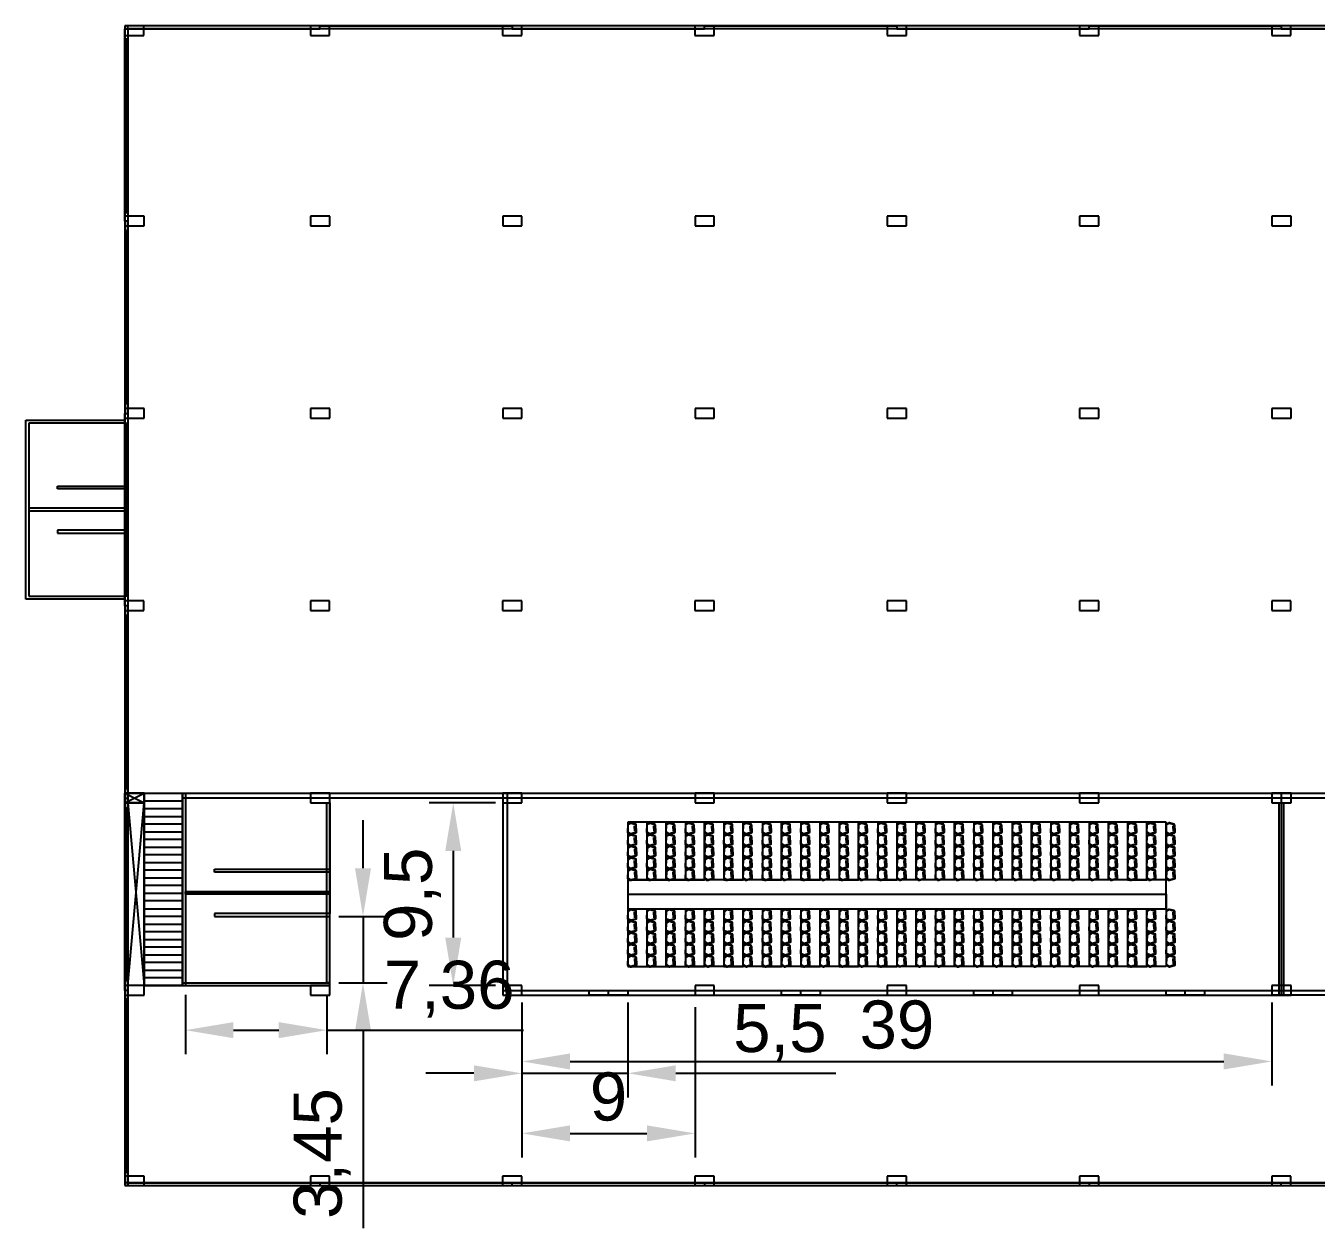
# Model space of a CAD drawing. Header units: millimetres. Extents: x 332 to 5606, y 276 to 1426.
# Drawn here: x 1096.6 to 1163.7, y 325.3 to 387.9 of the extents above; entities that cross this region are included whole.
import ezdxf

# ---------------------------------------------------------------- set-up
doc = ezdxf.new("R2010")
doc.units = ezdxf.units.MM
doc.styles.get("Standard").update_dxf_attribs({"font": 'arial.ttf'})
doc.dimstyles.new('ISO-25', dxfattribs={"dimtxt": 2.5, "dimasz": 2.5, "dimexe": 1.25, "dimexo": 0.625, "dimtad": 1, "dimtxsty": 'Standard', "dimcen": 2.5, "dimadec": 0, "dimazin": 0, "dimtfac": 1, "dimtmove": 0, "dimatfit": 3, "dimfxl": 1, "dimarcsym": 0})

# ---------------------------------------------------------------- blocks, each defined once
blk = doc.blocks.new('*D42')
at = {"color": 0, "lineweight": -2, "transparency": 16777216}
for p, q in [((1122.414, 336.831), (1122.414, 329.023)), ((1131.414, 336.831), (1131.414, 329.023)), ((1124.914, 330.273), (1128.914, 330.273))]:
    blk.add_line(p, q, dxfattribs=at)
at = {"color": 0, "transparency": 16777216}
for points in [[(1124.914, 330.689), (1124.914, 329.856), (1122.414, 330.273)], [(1128.914, 330.689), (1128.914, 329.856), (1131.414, 330.273)]]:
    blk.add_solid(points, dxfattribs=at)
at = {"layer": 'Defpoints', "color": 0, "transparency": 16777216}
for p in [(1122.414, 337.456), (1131.414, 337.456), (1131.414, 330.273)]:
    blk.add_point(p, dxfattribs=at)
at = {"color": 0, "transparency": 16777216, "insert": (1126.914, 332.174), "char_height": 2.5, "attachment_point": 5}
blk.add_mtext('9', dxfattribs=at)
blk = doc.blocks.new('Cadeira-Auditório-P1')
blk.add_line((0, 0.085), (-0.186, 0.085))
for points in [[(-0.235, 0.048), (-0.297, -0.195, 0.19305), (-0.292, -0.232), (-0.235, -0.334, 0.271204), (-0.191, -0.36), (0, -0.36)], [(-0.206, 0.04), (-0.268, -0.203, 0.19305), (-0.266, -0.217), (-0.186, -0.36, 0.221086)], [(0, 0.085), (-0.186, 0.085, 0.342369), (-0.235, 0.048)], [(0, 0.055), (-0.186, 0.055, 0.342369), (-0.206, 0.04, 0.342369)], [(0, 0.085), (0.187, 0.085, -0.342369), (0.235, 0.048)], [(0, 0.055), (0.187, 0.055, -0.342369), (0.206, 0.04, -0.342369)], [(0.235, 0.048), (0.298, -0.195, -0.19305), (0.293, -0.232), (0.236, -0.334, -0.271204), (0.192, -0.36), (0, -0.36)], [(0.206, 0.04), (0.269, -0.203, -0.19305), (0.267, -0.217), (0.187, -0.36, -0.271204)]]:
    blk.add_lwpolyline(points, format="xyb")
for points in [[(-0.145, 0), (0.142, 0)], [(-0.008, 0), (-0.145, 0)]]:
    blk.add_lwpolyline(points)
blk = doc.blocks.new('*D43')
at = {"color": 0, "lineweight": -2, "transparency": 16777216}
for p, q in [((1121.039, 347.456), (1117.588, 347.456)), ((1118.838, 344.956), (1118.838, 340.456)), ((1121.039, 337.956), (1117.588, 337.956))]:
    blk.add_line(p, q, dxfattribs=at)
at = {"color": 0, "transparency": 16777216}
for points in [[(1118.421, 344.956), (1119.255, 344.956), (1118.838, 347.456)], [(1118.421, 340.456), (1119.255, 340.456), (1118.838, 337.956)]]:
    blk.add_solid(points, dxfattribs=at)
at = {"layer": 'Defpoints', "color": 0, "transparency": 16777216}
for p in [(1121.664, 347.456), (1118.838, 337.956), (1121.664, 337.956)]:
    blk.add_point(p, dxfattribs=at)
at = {"color": 0, "transparency": 16777216, "insert": (1116.711, 342.706), "char_height": 2.5, "attachment_point": 5, "rotation": 90}
blk.add_mtext('9,5', dxfattribs=at)
blk = doc.blocks.new('*D44')
at = {"color": 0, "lineweight": -2, "transparency": 16777216}
for p, q in [((1122.414, 337.081), (1122.414, 332.764)), ((1161.414, 337.081), (1161.414, 332.764)), ((1124.914, 334.014), (1158.914, 334.014))]:
    blk.add_line(p, q, dxfattribs=at)
at = {"color": 0, "transparency": 16777216}
for points in [[(1124.914, 334.431), (1124.914, 333.597), (1122.414, 334.014)], [(1158.914, 334.431), (1158.914, 333.597), (1161.414, 334.014)]]:
    blk.add_solid(points, dxfattribs=at)
at = {"layer": 'Defpoints', "color": 0, "transparency": 16777216}
for p in [(1122.414, 337.706), (1161.414, 337.706), (1161.414, 334.014)]:
    blk.add_point(p, dxfattribs=at)
at = {"color": 0, "transparency": 16777216, "insert": (1141.914, 335.916), "char_height": 2.5, "attachment_point": 5}
blk.add_mtext('39', dxfattribs=at)
blk = doc.blocks.new('*D45')
at = {"color": 0, "lineweight": -2, "transparency": 16777216}
for p, q in [((1122.414, 337.081), (1122.414, 332.147)), ((1127.914, 337.081), (1127.914, 332.147)), ((1119.914, 333.397), (1117.414, 333.397)), ((1122.414, 333.397), (1127.914, 333.397)), ((1130.414, 333.397), (1138.734, 333.397))]:
    blk.add_line(p, q, dxfattribs=at)
at = {"color": 0, "transparency": 16777216}
for points in [[(1119.914, 333.813), (1119.914, 332.98), (1122.414, 333.397)], [(1130.414, 333.813), (1130.414, 332.98), (1127.914, 333.397)]]:
    blk.add_solid(points, dxfattribs=at)
at = {"layer": 'Defpoints', "color": 0, "transparency": 16777216}
for p in [(1122.414, 337.706), (1127.914, 337.706), (1127.914, 333.397)]:
    blk.add_point(p, dxfattribs=at)
at = {"color": 0, "transparency": 16777216, "insert": (1135.824, 335.519), "char_height": 2.5, "attachment_point": 5}
blk.add_mtext('5,5', dxfattribs=at)
blk = doc.blocks.new('*D46')
at = {"color": 0, "lineweight": -2, "transparency": 16777216}
for p, q in [((1104.907, 337.481), (1104.907, 334.39)), ((1112.264, 337.481), (1112.264, 334.39)), ((1107.407, 335.64), (1109.764, 335.64)), ((1112.264, 335.64), (1122.486, 335.64))]:
    blk.add_line(p, q, dxfattribs=at)
at = {"color": 0, "transparency": 16777216}
for points in [[(1107.407, 336.057), (1107.407, 335.224), (1104.907, 335.64)], [(1109.764, 336.057), (1109.764, 335.224), (1112.264, 335.64)]]:
    blk.add_solid(points, dxfattribs=at)
at = {"layer": 'Defpoints', "color": 0, "transparency": 16777216}
for p in [(1104.907, 338.106), (1112.264, 338.106), (1112.264, 335.64)]:
    blk.add_point(p, dxfattribs=at)
at = {"color": 0, "transparency": 16777216, "insert": (1118.625, 337.768), "char_height": 2.5, "attachment_point": 5}
blk.add_mtext('7,36', dxfattribs=at)
blk = doc.blocks.new('*D47')
at = {"color": 0, "lineweight": -2, "transparency": 16777216}
for p, q in [((1114.146, 344.056), (1114.146, 346.556)), ((1112.889, 341.556), (1115.396, 341.556)), ((1114.146, 341.556), (1114.146, 338.106)), ((1112.889, 338.106), (1115.396, 338.106)), ((1114.146, 335.606), (1114.146, 325.345))]:
    blk.add_line(p, q, dxfattribs=at)
at = {"color": 0, "transparency": 16777216}
for points in [[(1113.729, 344.056), (1114.562, 344.056), (1114.146, 341.556)], [(1113.729, 335.606), (1114.562, 335.606), (1114.146, 338.106)]]:
    blk.add_solid(points, dxfattribs=at)
at = {"layer": 'Defpoints', "color": 0, "transparency": 16777216}
for p in [(1112.264, 341.556), (1112.264, 338.106), (1114.146, 338.106)]:
    blk.add_point(p, dxfattribs=at)
at = {"color": 0, "transparency": 16777216, "insert": (1112.018, 329.226), "char_height": 2.5, "attachment_point": 5, "rotation": 90}
blk.add_mtext('3,45', dxfattribs=at)

msp = doc.modelspace()

# ---------------------------------------------------------------- linework, layer by layer
for p, q in [((1102.75, 387.856), (1101.75, 387.856)), ((1101.75, 387.856), (1101.75, 387.356)), ((1101.75, 387.356), (1102.75, 387.356)), ((1222.057, 387.856), (1101.757, 387.856)), ((1101.757, 387.856), (1101.757, 327.556)), ((1101.757, 377.706), (1101.757, 387.706)), ((1101.757, 387.706), (1101.907, 387.706)), ((1101.907, 387.706), (1101.907, 387.856)), ((1221.907, 387.706), (1101.907, 387.706)), ((1101.907, 387.706), (1101.907, 327.706)), ((1101.907, 387.706), (1111.907, 387.706)), ((1101.907, 387.356), (1101.907, 387.156)), ((1102.75, 387.356), (1102.75, 387.856)), ((1112.407, 387.856), (1111.407, 387.856)), ((1111.407, 387.856), (1111.407, 387.356)), ((1111.407, 387.356), (1112.407, 387.356)), ((1111.907, 387.706), (1111.907, 387.856)), ((1111.907, 387.856), (1121.907, 387.856)), ((1112.407, 387.356), (1112.407, 387.856)), ((1122.407, 387.856), (1121.407, 387.856)), ((1121.407, 387.856), (1121.407, 387.356)), ((1121.407, 387.356), (1122.407, 387.356)), ((1121.907, 387.856), (1121.907, 387.706)), ((1121.907, 387.706), (1131.907, 387.706)), ((1122.407, 387.356), (1122.407, 387.856)), ((1132.407, 387.856), (1131.407, 387.856)), ((1131.407, 387.856), (1131.407, 387.356)), ((1131.407, 387.356), (1132.407, 387.356)), ((1131.907, 387.706), (1131.907, 387.856)), ((1131.907, 387.856), (1141.907, 387.856)), ((1132.407, 387.356), (1132.407, 387.856)), ((1142.407, 387.856), (1141.407, 387.856)), ((1141.407, 387.856), (1141.407, 387.356)), ((1141.407, 387.356), (1142.407, 387.356)), ((1141.907, 387.856), (1141.907, 387.706)), ((1141.907, 387.706), (1151.907, 387.706)), ((1142.407, 387.356), (1142.407, 387.856)), ((1152.407, 387.856), (1151.407, 387.856)), ((1151.407, 387.856), (1151.407, 387.356)), ((1151.407, 387.356), (1152.407, 387.356)), ((1151.907, 387.706), (1151.907, 387.856)), ((1151.907, 387.856), (1161.907, 387.856)), ((1152.407, 387.356), (1152.407, 387.856)), ((1162.407, 387.856), (1161.407, 387.856)), ((1161.407, 387.856), (1161.407, 387.356)), ((1161.407, 387.356), (1162.407, 387.356)), ((1161.907, 387.856), (1161.907, 387.706)), ((1161.907, 387.706), (1171.907, 387.706)), ((1162.407, 387.356), (1162.407, 387.856)), ((1101.907, 387.156), (1101.757, 387.156)), ((1101.757, 387.156), (1101.832, 387.156)), ((1101.907, 387.156), (1101.757, 387.156)), ((1101.832, 387.156), (1101.832, 378.156)), ((1101.757, 378.156), (1101.907, 378.156)), ((1102.757, 377.956), (1101.757, 377.956)), ((1101.757, 377.956), (1101.757, 377.456)), ((1102.757, 377.456), (1102.757, 377.956)), ((1112.414, 377.956), (1111.414, 377.956)), ((1111.414, 377.956), (1111.414, 377.456)), ((1112.414, 377.456), (1112.414, 377.956)), ((1122.414, 377.956), (1121.414, 377.956)), ((1121.414, 377.956), (1121.414, 377.456)), ((1122.414, 377.456), (1122.414, 377.956)), ((1132.414, 377.956), (1131.414, 377.956)), ((1131.414, 377.956), (1131.414, 377.456)), ((1132.414, 377.456), (1132.414, 377.956)), ((1142.414, 377.956), (1141.414, 377.956)), ((1141.414, 377.956), (1141.414, 377.456)), ((1142.414, 377.456), (1142.414, 377.956)), ((1152.414, 377.956), (1151.414, 377.956)), ((1151.414, 377.956), (1151.414, 377.456)), ((1152.414, 377.456), (1152.414, 377.956)), ((1162.414, 377.956), (1161.414, 377.956)), ((1161.414, 377.956), (1161.414, 377.456)), ((1162.414, 377.456), (1162.414, 377.956)), ((1101.907, 377.706), (1101.757, 377.706)), ((1101.757, 377.456), (1102.757, 377.456)), ((1101.757, 377.206), (1101.907, 377.206)), ((1101.832, 377.206), (1101.832, 368.206)), ((1101.907, 367.706), (1101.907, 377.706)), ((1111.414, 377.456), (1112.414, 377.456)), ((1121.414, 377.456), (1122.414, 377.456)), ((1131.414, 377.456), (1132.414, 377.456)), ((1141.414, 377.456), (1142.414, 377.456)), ((1151.414, 377.456), (1152.414, 377.456)), ((1161.414, 377.456), (1162.414, 377.456)), ((1101.907, 368.206), (1101.757, 368.206)), ((1102.757, 367.956), (1101.757, 367.956)), ((1101.757, 367.956), (1101.757, 367.456)), ((1102.757, 367.456), (1102.757, 367.956)), ((1112.414, 367.956), (1111.414, 367.956)), ((1111.414, 367.956), (1111.414, 367.456)), ((1112.414, 367.456), (1112.414, 367.956)), ((1122.414, 367.956), (1121.414, 367.956)), ((1121.414, 367.956), (1121.414, 367.456)), ((1122.414, 367.456), (1122.414, 367.956)), ((1132.414, 367.956), (1131.414, 367.956)), ((1131.414, 367.956), (1131.414, 367.456)), ((1132.414, 367.456), (1132.414, 367.956)), ((1142.414, 367.956), (1141.414, 367.956)), ((1141.414, 367.956), (1141.414, 367.456)), ((1142.414, 367.456), (1142.414, 367.956)), ((1152.414, 367.956), (1151.414, 367.956)), ((1151.414, 367.956), (1151.414, 367.456)), ((1152.414, 367.456), (1152.414, 367.956)), ((1162.414, 367.956), (1161.414, 367.956)), ((1161.414, 367.956), (1161.414, 367.456)), ((1162.414, 367.456), (1162.414, 367.956)), ((1101.757, 357.706), (1101.757, 367.706)), ((1101.757, 367.706), (1101.907, 367.706)), ((1101.757, 367.456), (1102.757, 367.456)), ((1101.757, 367.206), (1101.907, 367.206)), ((1101.832, 367.206), (1101.832, 358.206)), ((1111.414, 367.456), (1112.414, 367.456)), ((1121.414, 367.456), (1122.414, 367.456)), ((1131.414, 367.456), (1132.414, 367.456)), ((1141.414, 367.456), (1142.414, 367.456)), ((1151.414, 367.456), (1152.414, 367.456)), ((1161.414, 367.456), (1162.414, 367.456)), ((1102.75, 357.956), (1101.75, 357.956)), ((1101.75, 357.956), (1101.75, 357.456)), ((1101.907, 358.206), (1101.757, 358.206)), ((1102.75, 357.456), (1102.75, 357.956)), ((1112.407, 357.956), (1111.407, 357.956)), ((1111.407, 357.956), (1111.407, 357.456)), ((1112.407, 357.456), (1112.407, 357.956)), ((1122.407, 357.956), (1121.407, 357.956)), ((1121.407, 357.956), (1121.407, 357.456)), ((1122.407, 357.456), (1122.407, 357.956)), ((1132.407, 357.956), (1131.407, 357.956)), ((1131.407, 357.956), (1131.407, 357.456)), ((1132.407, 357.456), (1132.407, 357.956)), ((1142.407, 357.956), (1141.407, 357.956)), ((1141.407, 357.956), (1141.407, 357.456)), ((1142.407, 357.456), (1142.407, 357.956)), ((1152.407, 357.956), (1151.407, 357.956)), ((1151.407, 357.956), (1151.407, 357.456)), ((1152.407, 357.456), (1152.407, 357.956)), ((1162.407, 357.956), (1161.407, 357.956)), ((1161.407, 357.956), (1161.407, 357.456)), ((1162.407, 357.456), (1162.407, 357.956)), ((1101.75, 357.456), (1102.75, 357.456)), ((1101.907, 357.706), (1101.757, 357.706)), ((1101.907, 357.206), (1101.757, 357.206)), ((1101.832, 357.206), (1101.832, 348.206)), ((1101.907, 347.706), (1101.907, 357.706)), ((1111.407, 357.456), (1112.407, 357.456)), ((1121.407, 357.456), (1122.407, 357.456)), ((1131.407, 357.456), (1132.407, 357.456)), ((1141.407, 357.456), (1142.407, 357.456)), ((1151.407, 357.456), (1152.407, 357.456)), ((1161.407, 357.456), (1162.407, 357.456)), ((1101.757, 348.206), (1101.907, 348.206)), ((1102.757, 347.956), (1101.757, 347.956)), ((1101.757, 347.956), (1101.757, 347.456)), ((1101.757, 337.706), (1101.757, 347.706)), ((1101.757, 347.706), (1101.907, 347.706)), ((1102.757, 347.456), (1102.757, 347.956)), ((1102.757, 337.956), (1102.757, 347.956)), ((1102.757, 347.956), (1104.757, 347.956)), ((1104.757, 347.956), (1104.757, 347.456)), ((1104.757, 337.956), (1104.757, 347.956)), ((1112.414, 347.956), (1111.414, 347.956)), ((1111.414, 347.956), (1111.414, 347.456)), ((1112.414, 347.456), (1112.414, 347.956)), ((1122.414, 347.956), (1121.414, 347.956)), ((1121.414, 347.956), (1121.414, 347.456)), ((1122.414, 347.456), (1122.414, 347.956)), ((1132.414, 347.956), (1131.414, 347.956)), ((1131.414, 347.956), (1131.414, 347.456)), ((1132.414, 347.456), (1132.414, 347.956)), ((1142.414, 347.956), (1141.414, 347.956)), ((1141.414, 347.956), (1141.414, 347.456)), ((1142.414, 347.456), (1142.414, 347.956)), ((1152.414, 347.956), (1151.414, 347.956)), ((1151.414, 347.956), (1151.414, 347.456)), ((1152.414, 347.456), (1152.414, 347.956)), ((1162.414, 347.956), (1161.414, 347.956)), ((1161.414, 347.956), (1161.414, 347.456)), ((1162.414, 347.456), (1162.414, 347.956)), ((1101.757, 347.456), (1102.757, 347.456)), ((1101.757, 347.206), (1101.907, 347.206)), ((1101.832, 347.206), (1101.832, 338.206)), ((1101.907, 347.456), (1102.757, 347.456)), ((1102.757, 347.556), (1104.757, 347.556)), ((1102.757, 347.556), (1102.757, 347.156)), ((1102.757, 347.156), (1104.757, 347.156)), ((1102.757, 347.156), (1102.757, 346.756)), ((1111.414, 347.456), (1112.414, 347.456)), ((1121.414, 347.456), (1122.414, 347.456)), ((1131.414, 347.456), (1132.414, 347.456)), ((1141.414, 347.456), (1142.414, 347.456)), ((1151.414, 347.456), (1152.414, 347.456)), ((1161.414, 347.456), (1162.414, 347.456)), ((1102.757, 346.756), (1104.757, 346.756)), ((1104.757, 346.356), (1102.757, 346.356)), ((1102.757, 346.356), (1102.757, 345.956)), ((1104.757, 346.756), (1104.757, 346.356)), ((1102.757, 345.956), (1104.757, 345.956)), ((1104.757, 345.956), (1104.757, 345.556)), ((1104.757, 345.556), (1102.757, 345.556)), ((1102.757, 345.556), (1102.757, 345.156)), ((1102.757, 345.156), (1104.757, 345.156)), ((1104.757, 345.156), (1104.757, 344.756)), ((1104.757, 344.756), (1102.757, 344.756)), ((1102.757, 344.756), (1102.757, 344.356)), ((1102.757, 344.356), (1104.757, 344.356)), ((1104.757, 344.356), (1104.757, 343.956)), ((1104.757, 343.956), (1102.757, 343.956)), ((1102.757, 343.956), (1102.757, 343.556)), ((1102.757, 343.556), (1104.757, 343.556)), ((1104.757, 343.156), (1102.757, 343.156)), ((1102.757, 343.156), (1102.757, 342.756)), ((1104.757, 343.556), (1104.757, 343.156)), ((1102.757, 342.756), (1104.757, 342.756)), ((1104.757, 342.356), (1102.757, 342.356)), ((1102.757, 342.356), (1102.757, 341.956)), ((1104.757, 342.756), (1104.757, 342.356)), ((1102.757, 341.956), (1104.757, 341.956)), ((1104.757, 341.956), (1104.757, 341.556)), ((1104.757, 341.556), (1102.757, 341.556)), ((1102.757, 341.556), (1102.757, 341.156)), ((1102.757, 341.156), (1104.757, 341.156)), ((1104.757, 341.156), (1104.757, 340.756)), ((1104.757, 340.756), (1102.757, 340.756)), ((1102.757, 340.756), (1102.757, 340.356)), ((1102.757, 340.356), (1104.757, 340.356)), ((1104.757, 340.356), (1104.757, 339.956)), ((1104.757, 339.956), (1102.757, 339.956)), ((1102.757, 339.956), (1102.757, 339.556)), ((1102.757, 339.556), (1104.757, 339.556)), ((1104.757, 339.156), (1102.757, 339.156)), ((1102.757, 339.156), (1102.757, 338.756)), ((1104.757, 339.556), (1104.757, 339.156)), ((1102.757, 338.756), (1104.757, 338.756)), ((1104.757, 338.356), (1102.757, 338.356)), ((1102.757, 338.356), (1102.757, 337.956)), ((1104.757, 338.756), (1104.757, 338.356)), ((1101.907, 338.206), (1101.757, 338.206)), ((1102.757, 337.956), (1101.757, 337.956)), ((1101.757, 337.956), (1101.757, 337.456)), ((1101.907, 337.706), (1101.757, 337.706)), ((1101.907, 327.706), (1101.907, 337.706)), ((1102.757, 337.456), (1102.757, 337.956)), ((1104.757, 337.956), (1102.757, 337.956)), ((1102.757, 337.956), (1104.757, 337.956)), ((1112.414, 337.956), (1111.414, 337.956)), ((1111.414, 337.956), (1111.414, 337.456)), ((1112.414, 337.456), (1112.414, 337.956)), ((1122.414, 337.956), (1121.414, 337.956)), ((1121.414, 337.956), (1121.414, 337.456)), ((1122.414, 337.456), (1122.414, 337.956)), ((1132.414, 337.956), (1131.414, 337.956)), ((1131.414, 337.956), (1131.414, 337.456)), ((1132.414, 337.456), (1132.414, 337.956)), ((1142.414, 337.956), (1141.414, 337.956)), ((1141.414, 337.956), (1141.414, 337.456)), ((1142.414, 337.456), (1142.414, 337.956)), ((1152.414, 337.956), (1151.414, 337.956)), ((1151.414, 337.956), (1151.414, 337.456)), ((1152.414, 337.456), (1152.414, 337.956)), ((1162.414, 337.956), (1161.414, 337.956)), ((1161.414, 337.956), (1161.414, 337.456)), ((1162.414, 337.456), (1162.414, 337.956)), ((1101.757, 337.456), (1102.757, 337.456)), ((1101.907, 337.256), (1101.757, 337.256)), ((1101.832, 337.256), (1101.832, 328.256)), ((1111.414, 337.456), (1112.414, 337.456)), ((1121.414, 337.456), (1122.414, 337.456)), ((1131.414, 337.456), (1132.414, 337.456)), ((1141.414, 337.456), (1142.414, 337.456)), ((1151.414, 337.456), (1152.414, 337.456)), ((1161.414, 337.456), (1162.414, 337.456)), ((1101.757, 328.256), (1101.907, 328.256)), ((1102.757, 328.056), (1101.757, 328.056)), ((1101.757, 328.056), (1101.757, 327.556)), ((1101.907, 327.706), (1101.757, 327.706)), ((1101.757, 327.556), (1222.057, 327.556)), ((1101.757, 327.556), (1102.757, 327.556)), ((1101.907, 327.706), (1221.907, 327.706)), ((1101.907, 327.706), (1111.907, 327.706)), ((1101.907, 327.706), (1101.907, 327.556)), ((1101.907, 327.556), (1101.907, 327.706)), ((1102.757, 327.556), (1102.757, 328.056)), ((1112.407, 328.056), (1111.407, 328.056)), ((1111.407, 328.056), (1111.407, 327.556)), ((1111.407, 327.556), (1112.407, 327.556)), ((1111.907, 327.706), (1111.907, 327.706)), ((1111.907, 327.706), (1111.907, 327.556)), ((1111.907, 327.556), (1121.907, 327.556)), ((1112.407, 327.556), (1112.407, 328.056)), ((1122.407, 328.056), (1121.407, 328.056)), ((1121.407, 328.056), (1121.407, 327.556)), ((1121.407, 327.556), (1122.407, 327.556)), ((1121.907, 327.556), (1121.907, 327.706)), ((1121.907, 327.706), (1131.907, 327.706)), ((1122.407, 327.556), (1122.407, 328.056)), ((1132.407, 328.056), (1131.407, 328.056)), ((1131.407, 328.056), (1131.407, 327.556)), ((1131.407, 327.556), (1132.407, 327.556)), ((1131.907, 327.706), (1131.907, 327.556)), ((1131.907, 327.556), (1141.907, 327.556)), ((1132.407, 327.556), (1132.407, 328.056)), ((1142.407, 328.056), (1141.407, 328.056)), ((1141.407, 328.056), (1141.407, 327.556)), ((1141.407, 327.556), (1142.407, 327.556)), ((1141.907, 327.556), (1141.907, 327.706)), ((1141.907, 327.706), (1151.907, 327.706)), ((1142.407, 327.556), (1142.407, 328.056)), ((1152.407, 328.056), (1151.407, 328.056)), ((1151.407, 328.056), (1151.407, 327.556)), ((1151.407, 327.556), (1152.407, 327.556)), ((1151.907, 327.706), (1151.907, 327.556)), ((1151.907, 327.556), (1161.907, 327.556)), ((1152.407, 327.556), (1152.407, 328.056)), ((1162.407, 328.056), (1161.407, 328.056)), ((1161.407, 328.056), (1161.407, 327.556)), ((1161.407, 327.556), (1162.407, 327.556)), ((1161.907, 327.556), (1161.907, 327.706)), ((1161.907, 327.706), (1171.907, 327.706)), ((1162.407, 327.556), (1162.407, 328.056))]:
    msp.add_line(p, q)
at = {"color": 1}
for p, q in [((1096.607, 358.056), (1096.607, 367.356)), ((1096.607, 367.356), (1101.757, 367.356)), ((1101.757, 367.206), (1096.757, 367.206)), ((1096.757, 367.206), (1096.757, 362.706)), ((1101.757, 367.356), (1101.757, 358.056)), ((1098.257, 363.781), (1098.257, 363.931)), ((1098.257, 363.931), (1101.757, 363.931)), ((1101.757, 363.781), (1098.257, 363.781)), ((1101.757, 362.781), (1096.757, 362.781)), ((1096.757, 362.706), (1096.757, 358.206)), ((1101.757, 362.631), (1096.757, 362.631)), ((1101.757, 361.631), (1098.257, 361.631)), ((1098.257, 361.631), (1098.257, 361.481)), ((1098.257, 361.481), (1101.757, 361.481)), ((1101.757, 358.056), (1096.607, 358.056)), ((1096.757, 358.206), (1101.757, 358.206)), ((1101.757, 347.956), (1102.757, 347.456)), ((1101.757, 347.456), (1102.757, 347.956)), ((1102.757, 347.956), (1101.757, 347.956)), ((1101.757, 347.956), (1101.757, 347.456)), ((1101.757, 347.456), (1101.757, 347.956)), ((1101.757, 347.956), (1101.757, 327.556)), ((1102.757, 347.956), (1102.757, 347.556)), ((1102.757, 347.956), (1102.757, 347.456)), ((1104.757, 347.956), (1104.907, 347.956)), ((1211.414, 347.706), (1104.757, 347.706)), ((1104.907, 347.956), (1104.907, 337.956)), ((1112.414, 337.956), (1112.414, 347.956)), ((1121.414, 347.956), (1121.414, 337.456)), ((1121.664, 337.456), (1121.664, 347.956)), ((1161.914, 337.456), (1161.914, 347.956)), ((1102.757, 347.456), (1101.757, 347.456)), ((1101.757, 347.456), (1101.757, 347.456)), ((1101.907, 337.956), (1102.757, 347.456)), ((1102.757, 347.456), (1101.907, 347.456)), ((1101.907, 347.456), (1102.757, 337.956)), ((1102.757, 347.456), (1102.757, 337.956)), ((1104.757, 347.456), (1104.757, 337.956)), ((1161.794, 337.456), (1161.794, 347.456)), ((1162.034, 337.456), (1162.034, 347.456)), ((1102.757, 337.956), (1101.907, 337.956)), ((1104.757, 337.956), (1104.757, 338.106)), ((1104.757, 338.106), (1112.414, 338.106)), ((1104.757, 337.956), (1112.414, 337.956)), ((1121.414, 337.706), (1202.414, 337.706)), ((1121.414, 337.456), (1162.414, 337.456)), ((1121.414, 337.456), (1121.664, 337.456)), ((1202.414, 337.456), (1161.414, 337.456)), ((1161.914, 337.456), (1161.794, 337.456)), ((1161.914, 337.456), (1162.034, 337.456))]:
    msp.add_line(p, q, dxfattribs=at)
at = {"color": 3}
for p, q in [((1112.264, 338.11), (1112.264, 347.456)), ((1112.264, 347.456), (1112.414, 347.456)), ((1112.414, 347.456), (1112.414, 342.781)), ((1131.414, 346.456), (1127.914, 346.456)), ((1127.914, 346.456), (1127.914, 343.456)), ((1127.914, 346.456), (1127.914, 343.456)), ((1128.914, 346.456), (1128.914, 343.456)), ((1128.914, 346.456), (1128.914, 343.456)), ((1129.914, 343.456), (1129.914, 346.456)), ((1129.914, 343.456), (1129.914, 346.456)), ((1130.914, 346.456), (1130.914, 343.456)), ((1130.914, 346.456), (1130.914, 343.456)), ((1155.914, 346.456), (1131.414, 346.456)), ((1131.914, 343.456), (1131.914, 346.456)), ((1131.914, 343.456), (1131.914, 346.456)), ((1132.914, 346.456), (1132.914, 343.456)), ((1132.914, 346.456), (1132.914, 343.456)), ((1133.914, 343.456), (1133.914, 346.456)), ((1133.914, 343.456), (1133.914, 346.456)), ((1134.914, 346.456), (1134.914, 343.456)), ((1134.914, 346.456), (1134.914, 343.456)), ((1135.914, 343.456), (1135.914, 346.456)), ((1135.914, 343.456), (1135.914, 346.456)), ((1136.914, 346.456), (1136.914, 343.456)), ((1136.914, 346.456), (1136.914, 343.456)), ((1137.914, 343.456), (1137.914, 346.456)), ((1137.914, 343.456), (1137.914, 346.456)), ((1138.914, 346.456), (1138.914, 343.456)), ((1138.914, 346.456), (1138.914, 343.456)), ((1139.914, 343.456), (1139.914, 346.456)), ((1139.914, 343.456), (1139.914, 346.456)), ((1140.914, 346.456), (1140.914, 343.456)), ((1140.914, 346.456), (1140.914, 343.456)), ((1141.914, 346.456), (1141.914, 343.456)), ((1141.914, 346.456), (1141.914, 343.456)), ((1142.914, 343.456), (1142.914, 346.456)), ((1142.914, 343.456), (1142.914, 346.456)), ((1143.914, 346.456), (1143.914, 343.456)), ((1143.914, 346.456), (1143.914, 343.456)), ((1144.914, 343.456), (1144.914, 346.456)), ((1144.914, 343.456), (1144.914, 346.456)), ((1145.914, 346.456), (1145.914, 343.456)), ((1145.914, 346.456), (1145.914, 343.456)), ((1146.914, 343.456), (1146.914, 346.456)), ((1146.914, 343.456), (1146.914, 346.456)), ((1147.914, 346.456), (1147.914, 343.456)), ((1147.914, 346.456), (1147.914, 343.456)), ((1148.914, 343.456), (1148.914, 346.456)), ((1148.914, 343.456), (1148.914, 346.456)), ((1149.914, 346.456), (1149.914, 343.456)), ((1149.914, 346.456), (1149.914, 343.456)), ((1150.914, 343.456), (1150.914, 346.456)), ((1150.914, 343.456), (1150.914, 346.456)), ((1151.914, 346.456), (1151.914, 343.456)), ((1151.914, 346.456), (1151.914, 343.456)), ((1152.914, 343.456), (1152.914, 346.456)), ((1152.914, 343.456), (1152.914, 346.456)), ((1153.914, 346.456), (1153.914, 343.456)), ((1153.914, 346.456), (1153.914, 343.456)), ((1154.914, 343.456), (1154.914, 346.456)), ((1154.914, 343.456), (1154.914, 346.456)), ((1155.914, 343.456), (1155.914, 346.456)), ((1155.914, 346.456), (1155.914, 343.456)), ((1106.414, 343.856), (1106.414, 344.006)), ((1106.414, 344.006), (1112.414, 344.006)), ((1112.414, 343.856), (1106.414, 343.856)), ((1112.414, 342.856), (1112.414, 343.856)), ((1127.914, 343.456), (1127.914, 342.706)), ((1155.914, 343.456), (1127.914, 343.456)), ((1127.914, 343.456), (1131.414, 343.456)), ((1128.914, 343.456), (1129.914, 343.456)), ((1130.914, 343.456), (1131.914, 343.456)), ((1155.914, 343.456), (1131.414, 343.456)), ((1132.914, 343.456), (1133.914, 343.456)), ((1134.914, 343.456), (1135.914, 343.456)), ((1136.914, 343.456), (1137.914, 343.456)), ((1138.914, 343.456), (1139.914, 343.456)), ((1140.914, 343.456), (1141.914, 343.456)), ((1153.914, 343.456), (1154.914, 343.456)), ((1155.914, 342.706), (1155.914, 343.456)), ((1155.914, 341.956), (1155.914, 343.456)), ((1104.907, 342.706), (1104.907, 342.856)), ((1104.907, 342.856), (1112.414, 342.856)), ((1112.414, 342.781), (1104.907, 342.781)), ((1112.414, 342.706), (1104.907, 342.706)), ((1112.414, 338.106), (1112.414, 342.781)), ((1112.414, 342.781), (1112.414, 342.706)), ((1112.414, 342.706), (1112.414, 341.706)), ((1127.914, 342.706), (1155.914, 342.706)), ((1127.914, 342.706), (1127.914, 341.956)), ((1155.914, 342.706), (1155.914, 341.956)), ((1112.414, 341.706), (1106.414, 341.706)), ((1106.414, 341.706), (1106.414, 341.556)), ((1127.914, 341.956), (1155.914, 341.956)), ((1127.914, 341.956), (1127.914, 338.956)), ((1127.914, 341.956), (1128.914, 341.956)), ((1128.914, 341.956), (1128.914, 338.956)), ((1129.914, 338.956), (1129.914, 341.956)), ((1129.914, 341.956), (1130.914, 341.956)), ((1130.914, 341.956), (1130.914, 338.956)), ((1131.914, 338.956), (1131.914, 341.956)), ((1131.914, 341.956), (1132.914, 341.956)), ((1132.914, 341.956), (1132.914, 338.956)), ((1133.914, 338.956), (1133.914, 341.956)), ((1133.914, 341.956), (1134.914, 341.956)), ((1134.914, 341.956), (1134.914, 338.956)), ((1135.914, 338.956), (1135.914, 341.956)), ((1135.914, 341.956), (1136.914, 341.956)), ((1136.914, 341.956), (1136.914, 338.956)), ((1137.914, 338.956), (1137.914, 341.956)), ((1137.914, 341.956), (1138.914, 341.956)), ((1138.914, 341.956), (1138.914, 338.956)), ((1139.914, 338.956), (1139.914, 341.956)), ((1139.914, 341.956), (1140.914, 341.956)), ((1140.914, 341.956), (1140.914, 338.956)), ((1141.914, 341.956), (1141.914, 338.956)), ((1142.914, 338.956), (1142.914, 341.956)), ((1143.914, 341.956), (1143.914, 338.956)), ((1144.914, 338.956), (1144.914, 341.956)), ((1145.914, 341.956), (1145.914, 338.956)), ((1146.914, 338.956), (1146.914, 341.956)), ((1147.914, 341.956), (1147.914, 338.956)), ((1148.914, 338.956), (1148.914, 341.956)), ((1149.914, 341.956), (1149.914, 338.956)), ((1150.914, 338.956), (1150.914, 341.956)), ((1151.914, 341.956), (1151.914, 338.956)), ((1152.914, 338.956), (1152.914, 341.956)), ((1153.914, 341.956), (1153.914, 338.956)), ((1154.914, 338.956), (1154.914, 341.956)), ((1155.914, 341.956), (1155.914, 338.956)), ((1106.414, 341.556), (1112.414, 341.556)), ((1127.914, 338.956), (1131.414, 338.956)), ((1128.914, 338.956), (1129.914, 338.956)), ((1130.914, 338.956), (1131.914, 338.956)), ((1155.914, 338.956), (1131.414, 338.956)), ((1132.914, 338.956), (1133.914, 338.956)), ((1134.914, 338.956), (1135.914, 338.956)), ((1136.914, 338.956), (1137.914, 338.956)), ((1138.914, 338.956), (1139.914, 338.956)), ((1140.914, 338.956), (1141.914, 338.956)), ((1153.914, 338.956), (1154.914, 338.956)), ((1112.414, 338.106), (1112.264, 338.11)), ((1125.914, 337.456), (1125.914, 337.706)), ((1125.914, 337.706), (1126.914, 337.706)), ((1126.914, 337.456), (1126.914, 337.706)), ((1126.914, 337.706), (1127.914, 337.706)), ((1127.914, 337.706), (1127.914, 337.456)), ((1135.914, 337.456), (1135.914, 337.706)), ((1135.914, 337.706), (1136.914, 337.706)), ((1136.914, 337.456), (1136.914, 337.706)), ((1136.914, 337.706), (1137.914, 337.706)), ((1137.914, 337.706), (1137.914, 337.456)), ((1145.914, 337.456), (1145.914, 337.706)), ((1145.914, 337.706), (1146.914, 337.706)), ((1146.914, 337.456), (1146.914, 337.706)), ((1146.914, 337.706), (1147.914, 337.706)), ((1147.914, 337.706), (1147.914, 337.456)), ((1155.914, 337.456), (1155.914, 337.706)), ((1155.914, 337.706), (1156.914, 337.706)), ((1156.914, 337.456), (1156.914, 337.706)), ((1156.914, 337.706), (1157.914, 337.706)), ((1157.914, 337.706), (1157.914, 337.456)), ((1126.914, 337.456), (1125.914, 337.456)), ((1127.914, 337.456), (1126.914, 337.456)), ((1136.914, 337.456), (1135.914, 337.456)), ((1137.914, 337.456), (1136.914, 337.456)), ((1146.914, 337.456), (1145.914, 337.456)), ((1147.914, 337.456), (1146.914, 337.456)), ((1156.914, 337.456), (1155.914, 337.456)), ((1157.914, 337.456), (1156.914, 337.456))]:
    msp.add_line(p, q, dxfattribs=at)
at = {"color": 1, "lineweight": -3}
msp.add_lwpolyline([(1101.907, 347.956), (1221.907, 347.956), (1221.907, 327.706), (1101.907, 327.706)], close=True, dxfattribs=at)

# ---------------------------------------------------------------- block references
at = {"color": 3, "rotation": 270}
for p in [(1128.273, 346.122), (1129.272, 346.122), (1130.277, 346.122), (1131.277, 346.122), (1132.28, 346.122), (1133.281, 346.122), (1134.279, 346.122), (1135.28, 346.122), (1136.281, 346.122), (1137.279, 346.122), (1138.28, 346.122), (1139.281, 346.122), (1140.279, 346.122), (1141.28, 346.122), (1142.281, 346.125), (1143.278, 346.122), (1144.28, 346.122), (1145.282, 346.122), (1146.28, 346.122), (1147.28, 346.122), (1148.291, 346.122), (1149.286, 346.122), (1150.276, 346.122), (1151.281, 346.122), (1152.282, 346.122), (1153.283, 346.122), (1154.283, 346.122), (1155.28, 346.122), (1156.283, 346.122), (1128.271, 345.516), (1129.27, 345.516), (1130.274, 345.516), (1131.275, 345.516), (1132.278, 345.516), (1133.279, 345.516), (1134.277, 345.516), (1135.278, 345.516), (1136.279, 345.516), (1137.277, 345.516), (1138.277, 345.516), (1139.279, 345.516), (1140.277, 345.516), (1141.277, 345.516), (1142.279, 345.519), (1143.276, 345.516), (1144.277, 345.516), (1145.279, 345.516), (1146.277, 345.516), (1147.278, 345.516), (1148.288, 345.516), (1149.284, 345.516), (1150.274, 345.516), (1151.278, 345.516), (1152.279, 345.516), (1153.28, 345.516), (1154.28, 345.516), (1155.278, 345.516), (1156.281, 345.516), (1128.279, 344.916), (1129.277, 344.916), (1130.282, 344.916), (1131.283, 344.916), (1132.285, 344.916), (1133.287, 344.916), (1134.284, 344.916), (1135.286, 344.916), (1136.286, 344.916), (1137.285, 344.916), (1138.285, 344.916), (1139.287, 344.916), (1140.285, 344.916), (1141.285, 344.916), (1142.287, 344.92), (1143.284, 344.916), (1144.285, 344.916), (1145.287, 344.916), (1146.285, 344.916), (1147.285, 344.916), (1148.296, 344.916), (1149.291, 344.916), (1150.282, 344.916), (1151.286, 344.916), (1152.287, 344.916), (1153.288, 344.916), (1154.288, 344.916), (1155.286, 344.916), (1156.288, 344.916), (1128.273, 344.316), (1129.272, 344.316), (1130.277, 344.316), (1131.277, 344.316), (1132.28, 344.316), (1133.281, 344.316), (1134.279, 344.316), (1135.28, 344.316), (1136.281, 344.316), (1137.28, 344.316), (1138.28, 344.316), (1139.282, 344.316), (1140.279, 344.316), (1141.28, 344.316), (1142.282, 344.32), (1143.279, 344.316), (1144.28, 344.316), (1145.282, 344.316), (1146.28, 344.316), (1147.28, 344.316), (1148.291, 344.316), (1149.286, 344.316), (1150.276, 344.316), (1151.281, 344.316), (1152.282, 344.316), (1153.283, 344.316), (1154.283, 344.316), (1155.28, 344.316), (1156.283, 344.316), (1128.279, 343.722), (1129.277, 343.722), (1130.282, 343.722), (1131.283, 343.722), (1132.285, 343.722), (1133.287, 343.722), (1134.284, 343.722), (1135.286, 343.722), (1136.286, 343.722), (1137.285, 343.722), (1138.285, 343.722), (1139.287, 343.722), (1140.285, 343.722), (1141.285, 343.722), (1142.287, 343.725), (1143.284, 343.722), (1144.285, 343.722), (1145.287, 343.722), (1146.285, 343.722), (1147.285, 343.722), (1148.296, 343.722), (1149.291, 343.722), (1150.282, 343.722), (1151.286, 343.722), (1152.287, 343.722), (1153.288, 343.722), (1154.288, 343.722), (1155.286, 343.722), (1156.288, 343.722), (1128.273, 341.622), (1129.272, 341.622), (1130.277, 341.622), (1131.277, 341.622), (1132.28, 341.622), (1133.281, 341.622), (1134.279, 341.622), (1135.28, 341.622), (1136.281, 341.622), (1137.279, 341.622), (1138.28, 341.622), (1139.281, 341.622), (1140.279, 341.622), (1141.28, 341.622), (1142.282, 341.625), (1143.278, 341.622), (1144.28, 341.622), (1145.282, 341.622), (1146.28, 341.622), (1147.28, 341.622), (1148.291, 341.622), (1149.286, 341.622), (1150.276, 341.622), (1151.281, 341.622), (1152.282, 341.622), (1153.283, 341.622), (1154.283, 341.622), (1155.28, 341.622), (1156.283, 341.622), (1128.271, 341.016), (1129.27, 341.016), (1130.274, 341.016), (1131.275, 341.016), (1132.278, 341.016), (1133.279, 341.016), (1134.277, 341.016), (1135.278, 341.016), (1136.279, 341.016), (1137.277, 341.016), (1138.277, 341.016), (1139.279, 341.016), (1140.277, 341.016), (1141.277, 341.016), (1142.279, 341.019), (1143.276, 341.016), (1144.277, 341.016), (1145.279, 341.016), (1146.277, 341.016), (1147.278, 341.016), (1148.288, 341.016), (1149.284, 341.016), (1150.274, 341.016), (1151.278, 341.016), (1152.279, 341.016), (1153.28, 341.016), (1154.28, 341.016), (1155.278, 341.016), (1156.281, 341.016), (1128.279, 340.416), (1129.277, 340.416), (1130.282, 340.416), (1131.283, 340.416), (1132.285, 340.416), (1133.287, 340.416), (1134.284, 340.416), (1135.286, 340.416), (1136.286, 340.416), (1137.285, 340.416), (1138.285, 340.416), (1139.287, 340.416), (1140.285, 340.416), (1141.285, 340.416), (1142.287, 340.42), (1143.284, 340.416), (1144.285, 340.416), (1145.287, 340.416), (1146.285, 340.416), (1147.285, 340.416), (1148.296, 340.416), (1149.291, 340.416), (1150.282, 340.416), (1151.286, 340.416), (1152.287, 340.416), (1153.288, 340.416), (1154.288, 340.416), (1155.286, 340.416), (1156.288, 340.416), (1128.273, 339.816), (1129.272, 339.816), (1130.277, 339.816), (1131.277, 339.816), (1132.28, 339.816), (1133.281, 339.816), (1134.279, 339.816), (1135.28, 339.816), (1136.281, 339.816), (1137.28, 339.816), (1138.28, 339.816), (1139.282, 339.816), (1140.279, 339.816), (1141.28, 339.816), (1142.282, 339.82), (1143.279, 339.816), (1144.28, 339.816), (1145.282, 339.816), (1146.28, 339.816), (1147.28, 339.816), (1148.291, 339.816), (1149.286, 339.816), (1150.276, 339.816), (1151.281, 339.816), (1152.282, 339.816), (1153.283, 339.816), (1154.283, 339.816), (1155.28, 339.816), (1156.283, 339.816), (1128.279, 339.222), (1129.277, 339.222), (1130.282, 339.222), (1131.283, 339.222), (1132.285, 339.222), (1133.287, 339.222), (1134.284, 339.222), (1135.286, 339.222), (1136.286, 339.222), (1137.285, 339.222), (1138.285, 339.222), (1139.287, 339.222), (1140.285, 339.222), (1141.285, 339.222), (1142.287, 339.225), (1143.284, 339.222), (1144.285, 339.222), (1145.287, 339.222), (1146.285, 339.222), (1147.285, 339.222), (1148.296, 339.222), (1149.291, 339.222), (1150.282, 339.222), (1151.286, 339.222), (1152.287, 339.222), (1153.288, 339.222), (1154.288, 339.222), (1155.286, 339.222), (1156.288, 339.222)]:
    msp.add_blockref('Cadeira-Auditório-P1', p, dxfattribs=at)

# ---------------------------------------------------------------- dimensions: what is measured, and where the dimension line sits
at = {"color": 3}
for base, p1, p2, picture, middle in [((1118.838, 337.956), (1121.664, 347.456), (1121.664, 337.956), '*D43', (1116.711, 342.706)), ((1114.146, 338.106), (1112.264, 341.556), (1112.264, 338.106), '*D47', (1112.018, 329.226))]:
    dim = msp.add_linear_dim(base=base, p1=p1, p2=p2, angle=90, dimstyle='ISO-25', dxfattribs=at)
    dim.commit()
    dim.dimension.update_dxf_attribs({"geometry": picture, "text_midpoint": middle})
for base, p1, p2, picture, middle in [((1112.264, 335.64), (1104.907, 338.106), (1112.264, 338.106), '*D46', (1118.625, 337.768)), ((1127.914, 333.397), (1122.414, 337.706), (1127.914, 337.706), '*D45', (1135.824, 335.519)), ((1161.414, 334.014), (1122.414, 337.706), (1161.414, 337.706), '*D44', (1141.914, 335.916))]:
    dim = msp.add_linear_dim(base=base, p1=p1, p2=p2, dimstyle='ISO-25', dxfattribs=at)
    dim.commit()
    dim.dimension.update_dxf_attribs({"geometry": picture, "text_midpoint": middle})
at = {"color": 1}
dim = msp.add_linear_dim(base=(1131.414, 330.273), p1=(1122.414, 337.456), p2=(1131.414, 337.456), dimstyle='ISO-25', dxfattribs=at)
dim.commit()
dim.dimension.update_dxf_attribs({"geometry": '*D42', "text_midpoint": (1126.914, 332.174)})

doc.saveas('drawing.dxf')
